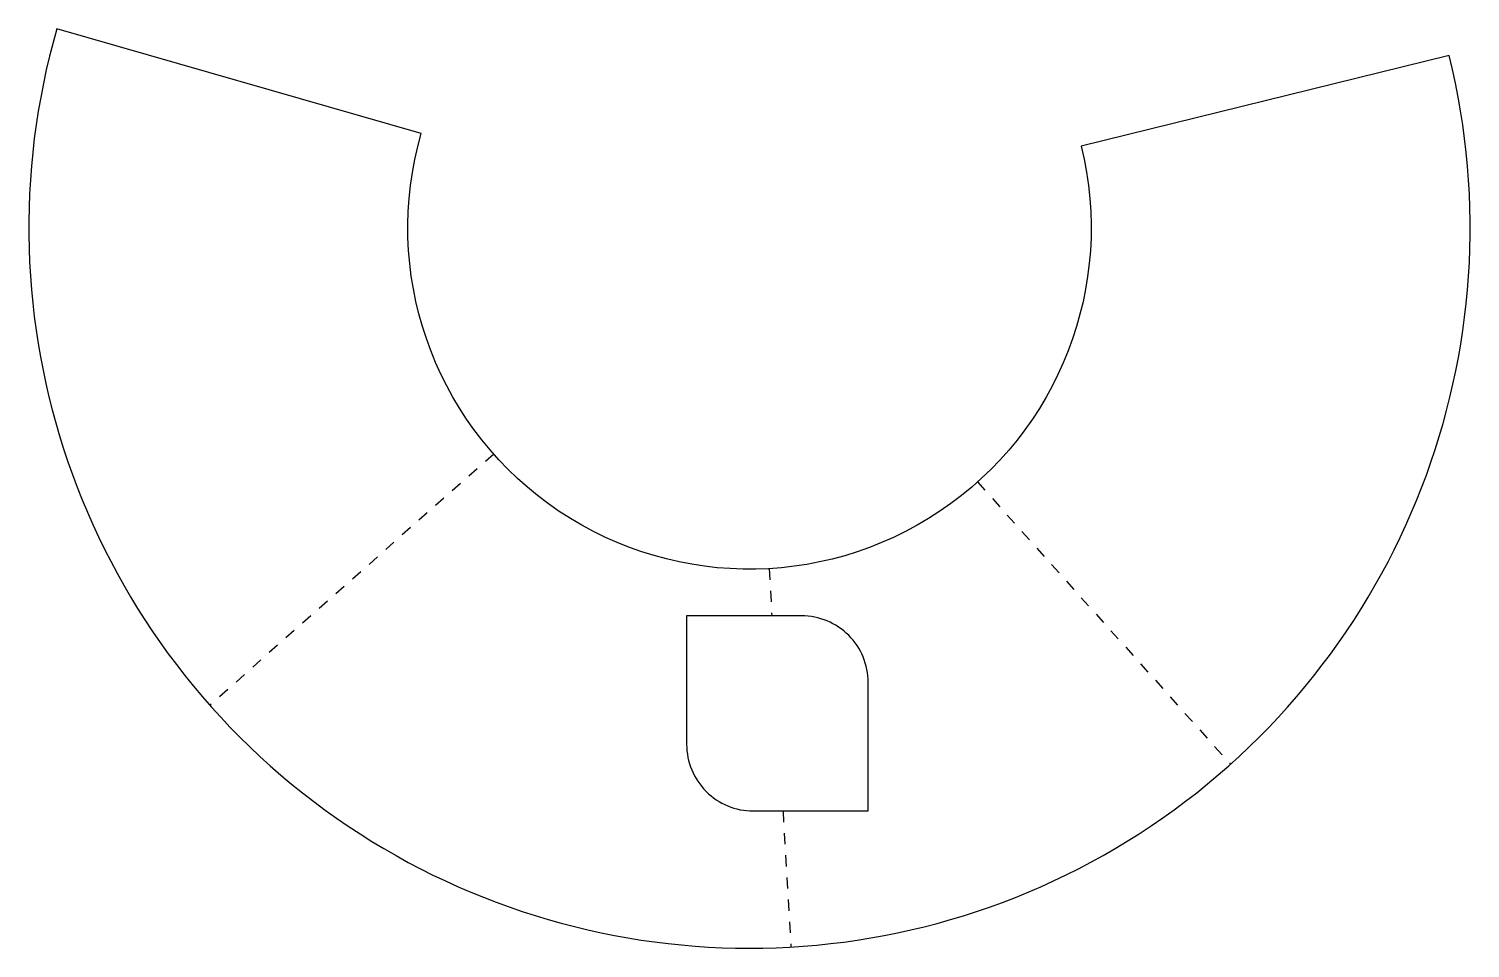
# Model space of a CAD drawing. Header units: millimetres. Extents: x 0 to 260, y 0 to 166.
import ezdxf

# ---------------------------------------------------------------- set-up
doc = ezdxf.new("R2010")
doc.units = ezdxf.units.MM
doc.linetypes.add('DOT', pattern=[4, 2, -2])
doc.layers.get('0').update_dxf_attribs({"color": 250, "linetype": 'CONTINUOUS'})
doc.layers.add('Bend', color=94, linetype='DOT')

msp = doc.modelspace()

# ---------------------------------------------------------------- linework, layer by layer
for points in [[(5.04, 165.69, 1.301241), (255.96, 160.86), (189.64, 144.56, -1.301241), (70.69, 146.85)], [(130.53, 24.73), (151.25, 24.73), (151.25, 47.9, 0.414214), (139.25, 59.9), (118.53, 59.9), (118.53, 36.73, 0.414214)]]:
    msp.add_lwpolyline(points, format="xyb", close=True)
at = {"layer": 'Bend'}
for p, q in [((83.77, 89.06), (32.62, 43.79)), ((170.95, 84.02), (216.54, 33.16)), ((133.39, 68.4), (133.88, 59.9)), ((135.9, 24.73), (137.31, 0.21))]:
    msp.add_line(p, q, dxfattribs=at)

doc.saveas('drawing.dxf')
